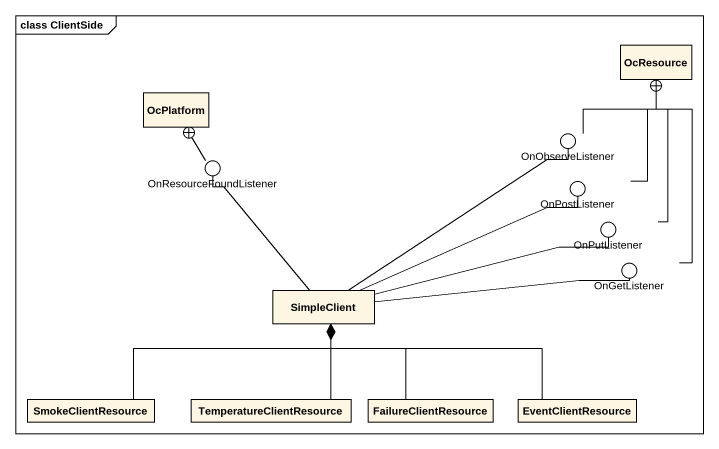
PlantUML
@startuml
mainframe class ClientSide
allowmixing
hide circle
hide empty members
class OcResource
class OcPlatform
() OnObserveListener
() OnResourceFoundListener
() OnPostListener
() OnPutListener
() OnGetListener
class SimpleClient
class SmokeClientResource
class TemperatureClientResource
class FailureClientResource
class EventClientResource
OnObserveListener -up-+ OcResource
OnResourceFoundListener -up-+ OcPlatform
OnPostListener -up-+ OcResource
OnPutListener -up-+ OcResource
OnGetListener -up-+ OcResource
SimpleClient -up- OnObserveListener
SimpleClient -up- OnResourceFoundListener
SimpleClient -right- OnPostListener
SimpleClient -right- OnPutListener
SimpleClient -right- OnGetListener
SimpleClient *-left- SmokeClientResource
SimpleClient *-- TemperatureClientResource
SimpleClient *-- FailureClientResource
SimpleClient *-right- EventClientResource
@enduml
